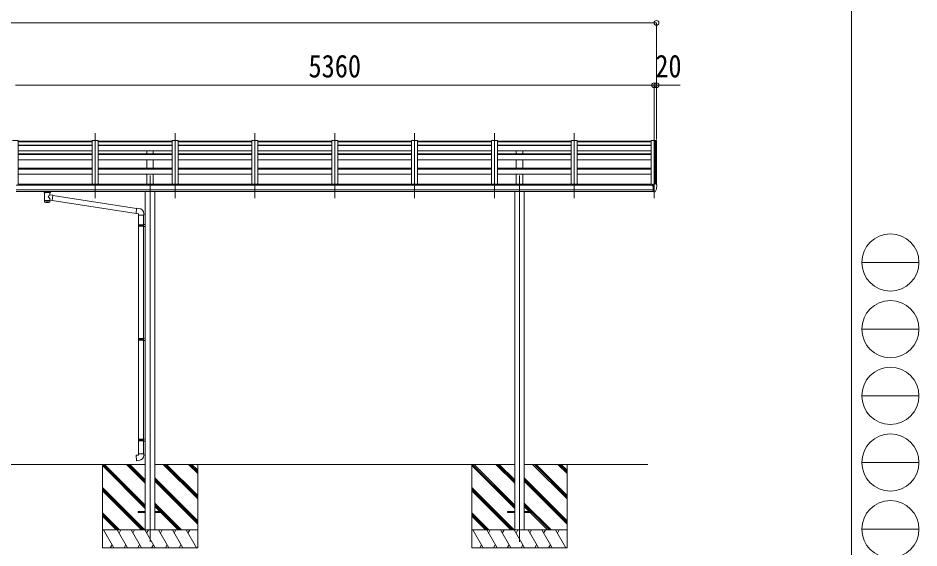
# Model space of a CAD drawing. Units: millimetres at full size, sheet at 1:40. Extents: x -11181 to 11305, y -7804 to 7716.
# Drawn here: x 3745 to 11305, y -3841 to 609 of the extents above; entities that cross this region are included whole.
import ezdxf
from ezdxf.enums import TextEntityAlignment as Align

# ---------------------------------------------------------------- set-up
doc = ezdxf.new("R2010")
doc.units = ezdxf.units.MM
doc.header["$LTSCALE"] = 40
doc.header["$PDMODE"] = 32
doc.header["$PDSIZE"] = 40
for name, color, linetype, lineweight in [('0-0_0', 7, 'Continuous', 9), ('0-1_本体', 4, 'Continuous', 9), ('0-2_部品', 7, 'Continuous', 9), ('0-8_PARTS2', 2, 'Continuous', 9), ('0-A_寸法', 6, 'Continuous', 9), ('F-0_240', 7, 'Continuous', 9)]:
    doc.layers.add(name, color=color, linetype=linetype, lineweight=lineweight)
doc.styles.add('ＭＳ ゴシック', font='')
doc.styles.get('ＭＳ ゴシック').set_extended_font_data('MS Gothic')

msp = doc.modelspace()

# ---------------------------------------------------------------- linework, layer by layer
at = {"layer": '0-0_0'}
for p, q in [((4812.74, -3139.42), (2631.74, -3139.42)), ((4452.24, -3139.42), (4452.24, -3839.42)), ((4812.74, -3509.44), (4452.24, -3148.94)), ((4812.74, -3495.29), (4456.87, -3139.42)), ((4812.74, -3481.15), (4471.01, -3139.42)), ((4812.74, -3297.3), (4654.86, -3139.42)), ((4812.74, -3283.16), (4669, -3139.42)), ((4812.74, -3269.02), (4683.15, -3139.42)), ((7912.74, -3139.42), (4891.74, -3139.42)), ((5252.24, -3428.44), (4963.23, -3139.42)), ((5252.24, -3414.29), (4977.37, -3139.42)), ((5252.24, -3400.15), (4991.51, -3139.42)), ((5252.24, -3216.31), (5175.36, -3139.42)), ((5252.24, -3202.16), (5189.5, -3139.42)), ((5252.24, -3188.02), (5203.65, -3139.42)), ((5252.24, -3139.42), (5252.24, -3839.42)), ((7552.24, -3139.42), (7552.24, -3839.42)), ((7912.74, -3509.44), (7552.24, -3148.94)), ((7912.74, -3495.29), (7556.87, -3139.42)), ((7912.74, -3481.15), (7571.01, -3139.42)), ((7912.74, -3297.3), (7754.86, -3139.42)), ((7912.74, -3283.16), (7769, -3139.42)), ((7912.74, -3269.02), (7783.15, -3139.42)), ((9028.24, -3139.42), (7991.74, -3139.42)), ((8352.24, -3428.44), (8063.23, -3139.42)), ((8352.24, -3414.29), (8077.37, -3139.42)), ((8352.24, -3400.15), (8091.51, -3139.42)), ((8352.24, -3216.31), (8275.36, -3139.42)), ((8352.24, -3202.16), (8289.5, -3139.42)), ((8352.24, -3188.02), (8303.65, -3139.42)), ((8352.24, -3139.42), (8352.24, -3839.42)), ((5252.24, -3612.28), (4891.74, -3251.79)), ((5252.24, -3626.43), (4891.74, -3265.93)), ((5252.24, -3640.57), (4891.74, -3280.07)), ((8352.24, -3612.28), (7991.74, -3251.79)), ((8352.24, -3626.43), (7991.74, -3265.93)), ((8352.24, -3640.57), (7991.74, -3280.07)), ((4808.89, -3689.42), (4452.24, -3332.79)), ((4794.74, -3689.42), (4452.24, -3346.93)), ((4780.6, -3689.42), (4452.24, -3361.07)), ((7908.89, -3689.42), (7552.24, -3332.79)), ((7894.74, -3689.42), (7552.24, -3346.93)), ((7880.6, -3689.42), (7552.24, -3361.07)), ((5117.25, -3689.42), (4891.74, -3463.92)), ((8217.25, -3689.42), (7991.74, -3463.92)), ((4596.75, -3689.42), (4452.24, -3544.92)), ((4948.6, -3534.91), (4891.74, -3478.06)), ((4934.46, -3534.91), (4891.74, -3492.2)), ((5088.97, -3689.42), (4943.46, -3543.91)), ((5103.11, -3689.42), (4952.24, -3538.56)), ((7696.75, -3689.42), (7552.24, -3544.92)), ((8048.6, -3534.91), (7991.74, -3478.06)), ((8034.46, -3534.91), (7991.74, -3492.2)), ((8188.97, -3689.42), (8043.46, -3543.91)), ((8203.11, -3689.42), (8052.24, -3538.56)), ((4582.61, -3689.42), (4452.24, -3559.06)), ((4568.47, -3689.42), (4452.24, -3573.2)), ((7682.61, -3689.42), (7552.24, -3559.06)), ((7668.47, -3689.42), (7552.24, -3573.2)), ((4452.24, -3689.42), (5252.24, -3689.42)), ((4549.13, -3839.42), (4462.53, -3689.42)), ((4664.6, -3839.42), (4578, -3689.42)), ((4608, -3689.42), (4593, -3715.41)), ((4780.08, -3839.42), (4693.47, -3689.42)), ((4708.47, -3715.41), (4723.47, -3689.42)), ((4895.55, -3839.42), (4808.94, -3689.42)), ((4823.94, -3715.41), (4838.94, -3689.42)), ((5011.02, -3839.42), (4924.41, -3689.42)), ((4939.41, -3715.41), (4954.41, -3689.42)), ((5126.49, -3839.42), (5039.88, -3689.42)), ((5054.88, -3715.41), (5069.89, -3689.42)), ((5241.96, -3839.42), (5155.35, -3689.42)), ((5170.35, -3715.41), (5185.35, -3689.42)), ((7552.24, -3689.42), (8352.24, -3689.42)), ((7649.13, -3839.42), (7562.53, -3689.42)), ((7764.6, -3839.42), (7678, -3689.42)), ((7708, -3689.42), (7693, -3715.41)), ((7880.08, -3839.42), (7793.47, -3689.42)), ((7808.47, -3715.41), (7823.47, -3689.42)), ((7995.55, -3839.42), (7908.94, -3689.42)), ((7923.94, -3715.41), (7938.94, -3689.42)), ((8111.02, -3839.42), (8024.41, -3689.42)), ((8039.41, -3715.41), (8054.41, -3689.42)), ((8226.49, -3839.42), (8139.88, -3689.42)), ((8154.88, -3715.41), (8169.89, -3689.42)), ((8341.96, -3839.42), (8255.35, -3689.42)), ((8270.35, -3715.41), (8285.35, -3689.42)), ((5252.24, -3839.42), (4452.24, -3839.42)), ((4534.14, -3813.45), (4519.14, -3839.42)), ((4649.61, -3813.45), (4634.61, -3839.42)), ((4765.08, -3813.45), (4750.08, -3839.42)), ((4880.55, -3813.44), (4865.55, -3839.42)), ((4996.02, -3813.44), (4981.02, -3839.42)), ((5111.49, -3813.45), (5096.49, -3839.42)), ((8352.24, -3839.42), (7552.24, -3839.42)), ((7634.14, -3813.45), (7619.14, -3839.42)), ((7749.61, -3813.45), (7734.61, -3839.42)), ((7865.08, -3813.45), (7850.08, -3839.42)), ((7980.55, -3813.44), (7965.55, -3839.42)), ((8096.02, -3813.44), (8081.02, -3839.42)), ((8211.49, -3813.45), (8196.49, -3839.42))]:
    msp.add_line(p, q, dxfattribs=at)
at = {"layer": '0-1_本体'}
for p, q in [((3697.24, -418.75), (3747.24, -418.75)), ((3747.24, -418.75), (3747.24, -793.47)), ((3747.24, -424.84), (4367.24, -424.84)), ((3747.24, -431.91), (4367.24, -431.91)), ((4367.24, -419.35), (4367.24, -786.94)), ((4367.24, -419.35), (4417.24, -419.35)), ((4417.24, -419.35), (4417.24, -786.94)), ((4417.24, -424.84), (5037.24, -424.84)), ((4417.24, -431.91), (5037.24, -431.91)), ((5037.24, -419.35), (5037.24, -786.94)), ((5037.24, -419.35), (5087.24, -419.35)), ((5087.24, -419.35), (5087.24, -786.94)), ((5087.24, -424.84), (5707.24, -424.84)), ((5087.24, -431.91), (5707.24, -431.91)), ((5707.24, -419.35), (5707.24, -786.94)), ((5707.24, -419.35), (5757.24, -419.35)), ((5757.24, -419.35), (5757.24, -786.94)), ((5757.24, -424.84), (6377.24, -424.84)), ((5757.24, -431.91), (6377.24, -431.91)), ((6377.24, -419.35), (6377.24, -786.94)), ((6377.24, -419.35), (6427.24, -419.35)), ((6427.24, -419.35), (6427.24, -786.94)), ((6427.24, -424.84), (7047.24, -424.84)), ((6427.24, -431.91), (7047.24, -431.91)), ((7047.24, -419.35), (7047.24, -786.94)), ((7047.24, -419.35), (7097.24, -419.35)), ((7097.24, -419.35), (7097.24, -786.94)), ((7097.24, -424.84), (7717.24, -424.84)), ((7097.24, -431.91), (7717.24, -431.91)), ((7717.24, -419.35), (7717.24, -786.94)), ((7717.24, -419.35), (7767.24, -419.35)), ((7767.24, -419.35), (7767.24, -786.94)), ((7767.24, -424.84), (8387.24, -424.84)), ((7767.24, -431.91), (8387.24, -431.91)), ((8387.24, -419.35), (8387.24, -786.94)), ((8387.24, -419.35), (8437.24, -419.35)), ((8437.24, -419.35), (8437.24, -786.94)), ((8437.24, -424.84), (9057.24, -424.84)), ((8437.24, -431.91), (9057.24, -431.91)), ((9057.24, -418.75), (9057.24, -793.47)), ((9093.17, -418.95), (9092.54, -420.57)), ((9093.24, -418.84), (9093.24, -783.66)), ((9101.3, -419.17), (9093.46, -418.76)), ((9102.24, -420.06), (9102.25, -790.21)), ((3747.24, -458.04), (4367.24, -458.04)), ((3747.24, -460.6), (4367.24, -460.6)), ((3747.24, -505.34), (4367.24, -505.34)), ((4417.24, -458.04), (5037.24, -458.04)), ((4417.24, -460.6), (5037.24, -460.6)), ((4417.24, -505.34), (5037.24, -505.34)), ((4824.74, -532.17), (4824.74, -505.18)), ((4879.74, -532.17), (4879.74, -505.18)), ((5087.24, -458.04), (5707.24, -458.04)), ((5087.24, -460.6), (5707.24, -460.6)), ((5087.24, -505.34), (5707.24, -505.34)), ((5757.24, -458.04), (6377.24, -458.04)), ((5757.24, -460.6), (6377.24, -460.6)), ((5757.24, -505.34), (6377.24, -505.34)), ((6427.24, -458.04), (7047.24, -458.04)), ((6427.24, -460.6), (7047.24, -460.6)), ((6427.24, -505.34), (7047.24, -505.34)), ((7097.24, -458.04), (7717.24, -458.04)), ((7097.24, -460.6), (7717.24, -460.6)), ((7097.24, -505.34), (7717.24, -505.34)), ((7767.24, -458.04), (8387.24, -458.04)), ((7767.24, -460.6), (8387.24, -460.6)), ((7767.24, -505.34), (8387.24, -505.34)), ((7924.74, -532.17), (7924.74, -505.18)), ((7979.74, -532.17), (7979.74, -505.18)), ((8437.24, -458.04), (9057.24, -458.04)), ((8437.24, -460.6), (9057.24, -460.6)), ((8437.24, -505.34), (9057.24, -505.34)), ((3747.24, -532.31), (4367.24, -532.31)), ((3747.24, -537.26), (4367.24, -537.26)), ((3747.24, -581.45), (4367.24, -581.45)), ((4417.24, -532.31), (5037.24, -532.31)), ((4417.24, -537.26), (5037.24, -537.26)), ((4417.24, -581.45), (5037.24, -581.45)), ((4824.74, -653.08), (4824.74, -581.3)), ((4879.74, -653.08), (4879.74, -581.3)), ((5087.24, -532.31), (5707.24, -532.31)), ((5087.24, -537.26), (5707.24, -537.26)), ((5087.24, -581.45), (5707.24, -581.45)), ((5757.24, -532.31), (6377.24, -532.31)), ((5757.24, -537.26), (6377.24, -537.26)), ((5757.24, -581.45), (6377.24, -581.45)), ((6427.24, -532.31), (7047.24, -532.31)), ((6427.24, -537.26), (7047.24, -537.26)), ((6427.24, -581.45), (7047.24, -581.45)), ((7097.24, -532.31), (7717.24, -532.31)), ((7097.24, -537.26), (7717.24, -537.26)), ((7097.24, -581.45), (7717.24, -581.45)), ((7767.24, -532.31), (8387.24, -532.31)), ((7767.24, -537.26), (8387.24, -537.26)), ((7767.24, -581.45), (8387.24, -581.45)), ((7924.74, -653.08), (7924.74, -581.3)), ((7979.74, -653.08), (7979.74, -581.3)), ((8437.24, -532.31), (9057.24, -532.31)), ((8437.24, -537.26), (9057.24, -537.26)), ((8437.24, -581.45), (9057.24, -581.45)), ((3747.24, -653.25), (4367.24, -653.25)), ((3747.24, -660.05), (4367.24, -660.05)), ((4417.24, -653.25), (5037.24, -653.25)), ((4417.24, -660.05), (5037.24, -660.05)), ((5087.24, -653.25), (5707.24, -653.25)), ((5087.24, -660.05), (5707.24, -660.05)), ((5757.24, -653.25), (6377.24, -653.25)), ((5757.24, -660.05), (6377.24, -660.05)), ((6427.24, -653.25), (7047.24, -653.25)), ((6427.24, -660.05), (7047.24, -660.05)), ((7097.24, -653.25), (7717.24, -653.25)), ((7097.24, -660.05), (7717.24, -660.05)), ((7767.24, -653.25), (8387.24, -653.25)), ((7767.24, -660.05), (8387.24, -660.05)), ((8437.24, -653.25), (9057.24, -653.25)), ((8437.24, -660.05), (9057.24, -660.05)), ((3747.24, -703.6), (4367.24, -703.6)), ((4417.24, -703.6), (5037.24, -703.6)), ((4824.74, -786.97), (4824.74, -703.43)), ((4879.74, -786.97), (4879.74, -703.43)), ((5087.24, -703.6), (5707.24, -703.6)), ((5757.24, -703.6), (6377.24, -703.6)), ((6427.24, -703.6), (7047.24, -703.6)), ((7097.24, -703.6), (7717.24, -703.6)), ((7767.24, -703.6), (8387.24, -703.6)), ((7924.74, -786.97), (7924.74, -703.43)), ((7979.74, -786.97), (7979.74, -703.43)), ((8437.24, -703.6), (9057.24, -703.6)), ((3728.74, -793.47), (9075.74, -793.47)), ((3752.24, -786.94), (9052.24, -786.94)), ((3752.24, -793.47), (3752.24, -786.94)), ((9052.24, -793.47), (9052.24, -786.94)), ((9075.74, -834.87), (3728.74, -834.87)), ((3728.74, -846.72), (9075.74, -846.64)), ((4812.74, -847.04), (4812.74, -3689.44)), ((4891.74, -847.04), (4891.74, -3689.44)), ((7912.74, -847.04), (7912.74, -3689.44)), ((7991.74, -847.04), (7991.74, -3689.44))]:
    msp.add_line(p, q, dxfattribs=at)
msp.add_lwpolyline([(9092.54, -783.66), (9092.54, -418.75), (9057.24, -418.75)], dxfattribs=at)
msp.add_circle((9068.27, -798.38), 3, dxfattribs=at)
for centre, radius, start, end in [((9093.45, -419.06), 0.301, 87.13321, 158.93673), ((9101.24, -420.17), 1, 6.67014, 87)]:
    msp.add_arc(centre, radius, start, end, dxfattribs=at)
at = {"layer": '0-2_部品'}
for p, q in [((9065.74, -789.51), (9065.74, -793.47)), ((9080.74, -788.35), (9066.74, -788.41)), ((9070.24, -788.39), (9070.24, -786.5)), ((9070.74, -798.58), (9070.44, -798.58)), ((9071.27, -798.58), (9070.74, -798.58)), ((9071.07, -786.08), (9080.74, -785.36)), ((9075.74, -793.4), (9082.24, -793)), ((9080.74, -784.58), (9082.24, -784.58)), ((9080.74, -784.58), (9080.74, -790.75)), ((9082.24, -852.16), (9082.24, -783.66)), ((9097.33, -784.23), (9101.4, -790.04)), ((9104.24, -793.04), (9104.24, -793.66)), ((3962.74, -852.97), (3962.74, -846.86)), ((3966.84, -857.47), (3966.83, -937.76)), ((4012.64, -875.05), (4012.64, -857.46)), ((4037.86, -878.95), (4012.64, -875.04)), ((4016.74, -852.97), (4016.74, -846.86)), ((4037.86, -878.95), (4030.84, -924.21)), ((4738.66, -989.74), (4037.55, -880.97)), ((9075.74, -848.97), (9081.24, -848.97)), ((9081.74, -849.97), (9081.24, -848.97)), ((9082.24, -849.97), (9081.74, -849.97)), ((9083.74, -852.07), (9082.24, -852.16)), ((9083.74, -852.07), (9087.45, -851.85)), ((9089.87, -850.35), (9099.61, -834.97)), ((4012.66, -937.76), (4012.64, -921.14)), ((4012.64, -921.39), (4030.84, -924.21)), ((4735, -1031.67), (4031.11, -922.47)), ((4759.67, -989.67), (4738.83, -987.85)), ((4754.74, -1045.41), (4800.74, -1045.41)), ((4756.74, -1045.41), (4756.74, -1127.32)), ((4798.74, -1045.41), (4798.74, -1124.76)), ((4800.74, -1045.41), (4800.74, -1034.5)), ((4754.74, -1129.32), (4755.74, -1127.32)), ((4754.74, -1129.32), (4798.74, -1129.32)), ((4754.74, -1129.32), (4754.74, -1137.32)), ((4755.74, -1127.32), (4798.74, -1127.32)), ((4794.27, -1129.32), (4793.84, -1127.32)), ((4796.74, -1124.82), (4812.74, -1124.35)), ((4796.74, -1126.82), (4796.74, -1124.82)), ((4796.74, -1126.82), (4798.74, -1126.82)), ((4812.74, -1124.35), (4812.74, -1142.29)), ((4754.74, -1137.32), (4798.74, -1137.32)), ((4754.74, -1137.32), (4755.74, -1139.32)), ((4755.74, -1139.32), (4798.74, -1139.32)), ((4756.74, -1139.32), (4756.74, -2083.51)), ((4796.74, -1141.82), (4796.74, -1139.82)), ((4796.74, -1141.82), (4812.74, -1142.29)), ((4798.74, -1141.88), (4798.74, -2080.95)), ((4754.74, -2085.51), (4755.74, -2083.51)), ((4754.74, -2085.51), (4798.74, -2085.51)), ((4754.74, -2085.51), (4754.74, -2093.51)), ((4754.74, -2093.51), (4798.74, -2093.51)), ((4754.74, -2093.51), (4755.74, -2095.51)), ((4755.74, -2083.51), (4798.74, -2083.51)), ((4755.74, -2095.51), (4798.74, -2095.51)), ((4756.74, -2095.51), (4756.74, -2928.67)), ((4794.27, -2085.51), (4793.84, -2083.51)), ((4796.74, -2081.01), (4812.74, -2080.54)), ((4796.74, -2083.01), (4796.74, -2081.01)), ((4796.74, -2083.01), (4798.74, -2083.01)), ((4796.74, -2098.01), (4796.74, -2096.01)), ((4796.74, -2098.01), (4812.74, -2098.48)), ((4798.74, -2098.06), (4798.74, -2926.11)), ((4812.74, -2080.54), (4812.74, -2098.48)), ((4754.74, -2930.67), (4755.74, -2928.67)), ((4754.74, -2930.67), (4798.74, -2930.67)), ((4754.74, -2930.67), (4754.74, -2938.67)), ((4754.74, -2938.67), (4798.74, -2938.67)), ((4754.74, -2938.67), (4755.74, -2940.67)), ((4755.74, -2928.67), (4798.74, -2928.67)), ((4755.74, -2940.67), (4798.74, -2940.67)), ((4756.74, -2940.67), (4756.74, -3050.67)), ((4794.27, -2930.67), (4793.84, -2928.67)), ((4796.74, -2926.17), (4812.74, -2925.7)), ((4796.74, -2928.17), (4796.74, -2926.17)), ((4796.74, -2928.17), (4798.74, -2928.17)), ((4796.74, -2943.17), (4796.74, -2941.17)), ((4796.74, -2943.17), (4812.74, -2943.64)), ((4798.74, -2943.22), (4798.74, -3050.67)), ((4812.74, -2925.7), (4812.74, -2943.64)), ((4754.74, -3050.67), (4800.74, -3050.67)), ((4754.74, -3060.67), (4754.74, -3050.67)), ((4800.74, -3050.67), (4800.74, -3061.58))]:
    msp.add_line(p, q, dxfattribs=at)
at = {"layer": '0-2_部品', "color": 4}
for p, q in [((4812.74, -3534.91), (4752.24, -3534.91)), ((4752.24, -3534.91), (4752.24, -3543.91)), ((4812.74, -3543.91), (4752.24, -3543.91)), ((4952.24, -3534.91), (4891.74, -3534.91)), ((4952.24, -3543.91), (4891.74, -3543.91)), ((4952.24, -3534.91), (4952.24, -3543.91)), ((7912.74, -3534.91), (7852.24, -3534.91)), ((7852.24, -3534.91), (7852.24, -3543.91)), ((7912.74, -3543.91), (7852.24, -3543.91)), ((8052.24, -3534.91), (7991.74, -3534.91)), ((8052.24, -3543.91), (7991.74, -3543.91)), ((8052.24, -3534.91), (8052.24, -3543.91))]:
    msp.add_line(p, q, dxfattribs=at)
at = {"layer": '0-2_部品'}
for points in [[(9065.74, -796.96), (9065.74, -798.58), (9065.27, -798.58)], [(9070.44, -797.39), (9070.44, -798.58), (9065.74, -798.58)], [(9071.07, -786.08), (9070.9, -786.1), (9070.74, -786.13), (9070.6, -786.17), (9070.48, -786.22), (9070.38, -786.28), (9070.3, -786.35), (9070.26, -786.42), (9070.24, -786.5)], [(9075.74, -848.97), (9075.74, -790.75), (9080.74, -790.75)], [(9082.24, -783.66), (9094.24, -783.66), (9096.58, -783.81)], [(3962.78, -853.03), (3962.76, -852.67), (3963, -851.72), (3963.52, -850.83), (3964.33, -849.99), (3965.44, -849.2), (3966.84, -848.47)], [(3962.78, -852.92), (3962.76, -853.27), (3963, -854.23), (3963.52, -855.11), (3964.33, -855.95), (3965.44, -856.75), (3966.84, -857.47)], [(4012.64, -848.48), (4012.87, -848.58), (4014.23, -849.31), (4015.34, -850.16), (4016.1, -851.03), (4016.56, -851.92), (4016.73, -852.81)], [(4012.64, -857.46), (4012.87, -857.37), (4014.23, -856.63), (4015.34, -855.78), (4016.1, -854.92), (4016.56, -854.02), (4016.73, -853.13)], [(9082.24, -838.27), (9079.08, -837.87), (9075.74, -837.44)], [(4738.83, -987.85), (4734.82, -1033.67), (4754.74, -1035.41), (4754.74, -1045.41)], [(4794.27, -1129.32), (4794.27, -1137.32), (4793.84, -1139.32)], [(4796.74, -1139.82), (4798.74, -1139.82), (4798.74, -1126.82)], [(4794.27, -2085.51), (4794.27, -2093.51), (4793.84, -2095.51)], [(4796.74, -2096.01), (4798.74, -2096.01), (4798.74, -2083.01)], [(4794.27, -2930.67), (4794.27, -2938.67), (4793.84, -2940.67)], [(4796.74, -2941.17), (4798.74, -2941.17), (4798.74, -2928.17)], [(4759.67, -3106.41), (4738.83, -3108.23), (4734.82, -3062.41), (4754.74, -3060.67)]]:
    msp.add_lwpolyline(points, dxfattribs=at)
for centre, radius, start, end in [((9068.24, -798.58), 2.5, 28.35764, 180), ((9068.24, -798.58), 2.5, 0, 28.35764), ((9096.51, -784.81), 1, 35, 86.5), ((8911.75, -793.66), 192.49, 347.8767, 359.9992), ((9101.24, -793.04), 3, 0, 87), ((3979.81, -898.19), 51.38, 92.46126, 104.61963), ((3999.7, -898.19), 51.38, 75.38037, 87.53874), ((9087.27, -848.85), 3, 273.5, 330), ((9097.01, -833.47), 3, 330, 348.16652), ((4755.74, -1034.5), 45, 0, 85), ((4755.74, -3061.58), 45, 275, 0)]:
    msp.add_arc(centre, radius, start, end, dxfattribs=at)
for centre, major_axis, ratio, start_param, end_param in [((9066.74, -789.51), (0.02, 1.1), 0.906239, 0.0206394, 1.5914357), ((3989.74, -858.67), (-22.91, -0.42), 0.072511, 4.711586, 6.2823824), ((3989.77, -857.03), (-22.91, -0.42), 0.072511, 4.711586, 6.2823824), ((3989.72, -857.04), (22.92, -0.42), 0.07247, 0.0008089, 1.5716053), ((3989.72, -858.67), (22.92, -0.42), 0.07247, 0.0008089, 1.5716053), ((3989.74, -894.6), (-22.81, 26.62), 0.234429, 3.1563334, 4.5976381), ((3992.3, -897.24), (20.32, 22.25), 0.045535, 4.9756507, 6.2441899), ((4000.74, -852.97), (16, 0), 0.361356, 0, 0.0194874), ((4000.74, -852.97), (16, 0), 0.361356, 6.2636979, 6.2831853), ((3989.74, -937.76), (22.92, 0), 0.101955, 6.2829723, 9.4248207), ((3989.74, -937.76), (22.92, 0), 0.101955, 3.1415499, 6.2833984), ((3989.74, -925.32), (22.91, 0), 0.122865, 6.2831853, 9.424778)]:
    msp.add_ellipse(centre, major_axis=major_axis, ratio=ratio, start_param=start_param, end_param=end_param, dxfattribs=at)
at = {"layer": '0-8_PARTS2'}
for p, q in [((4392.24, -902.97), (4392.24, -359.13)), ((5062.24, -902.97), (5062.24, -359.13)), ((5732.24, -902.97), (5732.24, -359.13)), ((6402.24, -902.97), (6402.24, -359.13)), ((7072.24, -902.97), (7072.24, -359.13)), ((7742.24, -902.97), (7742.24, -359.13)), ((8412.24, -902.97), (8412.24, -359.13)), ((9082.24, -383.69), (9082.24, -902.97)), ((4852.24, -714.19), (4852.24, -3789.42)), ((7952.24, -714.19), (7952.24, -3789.42))]:
    msp.add_line(p, q, dxfattribs=at)
at = {"layer": '0-A_寸法'}
for p, q in [((-1657.75, 567.58), (9102.24, 567.58)), ((9102.24, 567.58), (9102.24, 44.47)), ((3722.24, 44.47), (9082.24, 44.47)), ((9082.24, 44.47), (9082.24, -411.1)), ((9082.24, 44.47), (9102.24, 44.47)), ((9102.24, 44.47), (9102.24, -411.1)), ((9102.24, 44.47), (9302.24, 44.47))]:
    msp.add_line(p, q, dxfattribs=at)
for p in [(9102.24, 567.58), (9082.24, 44.47), (9102.24, 44.47)]:
    msp.add_point(p, dxfattribs=at)
at = {"layer": 'F-0_240', "color": 5}
msp.add_line((10739.39, 7716.46), (10739.39, -7803.54), dxfattribs=at)
at = {"layer": 'F-0_240', "color": 4}
for p, q in [((10824.88, -1443.54), (11304.88, -1443.54)), ((10824.88, -2003.54), (11304.88, -2003.54)), ((10824.88, -2563.54), (11304.88, -2563.54)), ((10824.88, -3123.54), (11304.88, -3123.54)), ((10824.88, -3683.54), (11304.88, -3683.54))]:
    msp.add_line(p, q, dxfattribs=at)
for centre in [(11064.88, -1443.54), (11064.88, -2003.54), (11064.88, -2563.54), (11064.88, -3123.54), (11064.88, -3683.54)]:
    msp.add_circle(centre, 240, dxfattribs=at)

# ---------------------------------------------------------------- texts
at = {"layer": '0-A_寸法', "color": 7, "style": 'ＭＳ ゴシック', "width": 0.85}
for s, p in [('5360', (6182.24, 52.47)), ('20', (9092.24, 52.47))]:
    msp.add_text(s, height=190.6, dxfattribs=at).set_placement(p, align=Align.BOTTOM_LEFT)

doc.saveas('drawing.dxf')
